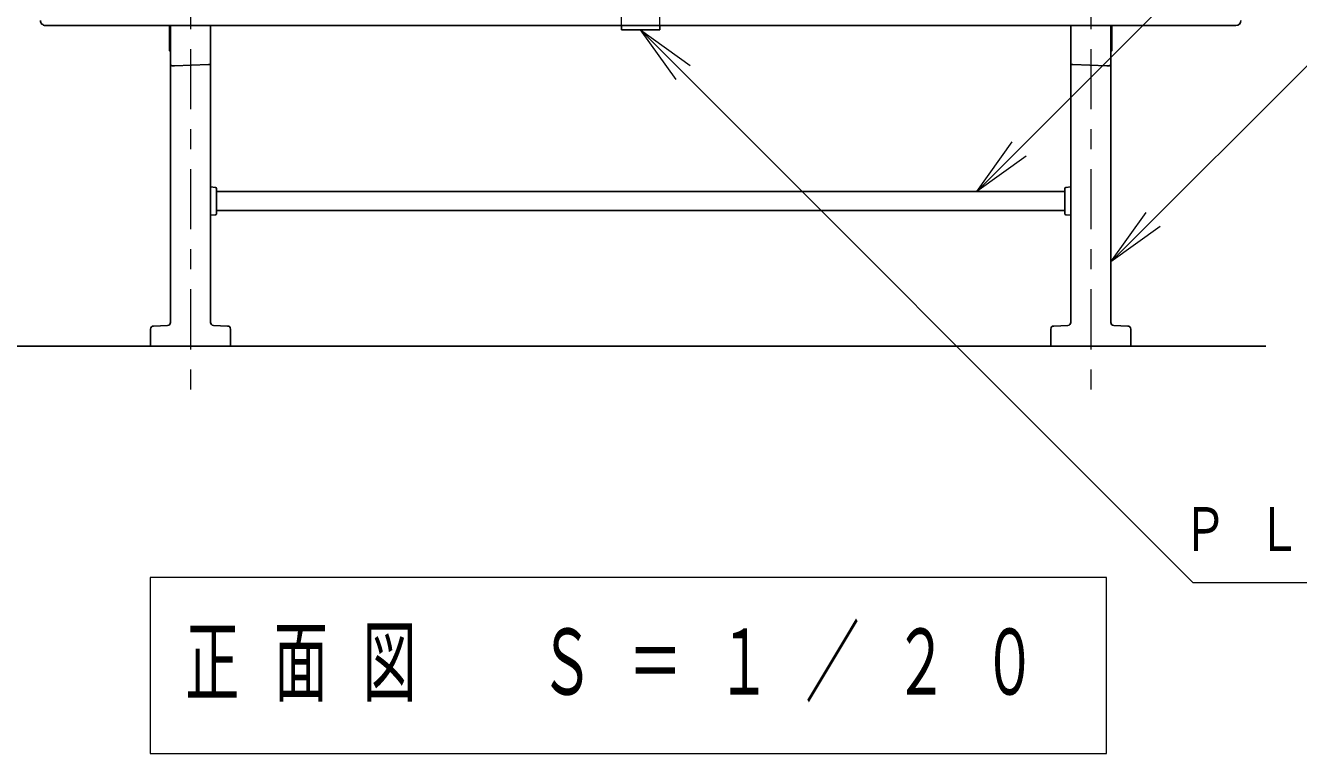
# Model space of a CAD drawing. Units: millimetres on the paper, scale 1:20. Extents: x -365 to 10, y -38 to 257.
# Drawn here: x -284 to -220.3, y 73.8 to 110.2 of the extents above; entities that cross this region are included whole.
import ezdxf

# ---------------------------------------------------------------- set-up
doc = ezdxf.new("R2010")
doc.units = ezdxf.units.MM
doc.linetypes.add('USER1', pattern=[4.5, 2.5, -2])
doc.linetypes.add('USER2', pattern=[6, 3, -1, 1, -1])
doc.layers.add('LY_1', color=4, linetype='Continuous', lineweight=25)
doc.styles.add('ＭＳ ゴシック', font='')
doc.styles.get('ＭＳ ゴシック').set_extended_font_data('MS Gothic')

msp = doc.modelspace()

# ---------------------------------------------------------------- linework, layer by layer
at = {"layer": 'LY_1', "color": 7, "linetype": 'USER2', "lineweight": 13}
for p, q in [((-275.717, 133.015), (-275.717, 91.584)), ((-230.717, 133.015), (-230.717, 91.584))]:
    msp.add_line(p, q, dxfattribs=at)
at = {"layer": 'LY_1', "color": 7, "linetype": 'USER1', "lineweight": 13}
for p, q in [((-254.167, 110.198), (-254.167, 130.394)), ((-252.267, 110.198), (-252.267, 130.394))]:
    msp.add_line(p, q, dxfattribs=at)
at = {"layer": 'LY_1'}
for p, q in [((-282.967, 110.198), (-223.467, 110.198)), ((-276.767, 110.198), (-276.767, 108.923)), ((-276.717, 110.198), (-276.717, 95.357)), ((-274.717, 110.198), (-274.717, 95.357)), ((-231.717, 110.198), (-231.717, 95.357)), ((-229.717, 110.198), (-229.717, 95.357)), ((-229.667, 110.198), (-229.667, 108.923)), ((-276.767, 108.923), (-276.717, 108.921)), ((-229.667, 108.923), (-229.717, 108.921)), ((-276.517, 108.173), (-276.621, 108.178)), ((-276.517, 108.173), (-274.813, 108.242)), ((-229.917, 108.173), (-231.621, 108.242)), ((-229.917, 108.173), (-229.813, 108.178)), ((-274.717, 102.13), (-274.462, 102.103)), ((-274.417, 102.053), (-274.417, 100.793)), ((-274.417, 101.901), (-232.017, 101.901)), ((-232.017, 102.053), (-232.017, 100.793)), ((-231.717, 102.13), (-231.973, 102.103)), ((-274.462, 100.744), (-274.717, 100.717)), ((-274.417, 100.946), (-232.017, 100.946)), ((-231.973, 100.744), (-231.717, 100.717)), ((-277.717, 95.029), (-277.717, 94.173)), ((-277.573, 95.179), (-276.861, 95.208)), ((-273.861, 95.179), (-274.573, 95.208)), ((-273.717, 95.029), (-273.717, 94.173)), ((-232.717, 95.029), (-232.717, 94.173)), ((-232.573, 95.179), (-231.861, 95.208)), ((-228.861, 95.179), (-229.573, 95.208)), ((-228.717, 95.029), (-228.717, 94.173)), ((-286.871, 94.173), (-221.967, 94.173))]:
    msp.add_line(p, q, dxfattribs=at)
at = {"layer": 'LY_1', "color": 7}
for p, q in [((-254.167, 109.973), (-254.167, 110.198)), ((-252.267, 109.973), (-252.267, 110.198)), ((-252.267, 109.973), (-254.167, 109.973))]:
    msp.add_line(p, q, dxfattribs=at)
at = {"layer": 'LY_1', "color": 7, "lineweight": 13}
for p, q in [((-251.45, 107.498), (-253.217, 109.973)), ((-253.217, 109.973), (-250.742, 108.205)), ((-253.217, 109.973), (-251.096, 107.851)), ((-236.419, 101.901), (-234.651, 104.376)), ((-236.419, 101.901), (-234.297, 104.022)), ((-233.944, 103.669), (-236.419, 101.901)), ((-229.717, 98.381), (-227.949, 100.856)), ((-229.717, 98.381), (-227.596, 100.503)), ((-227.242, 100.149), (-229.717, 98.381)), ((-277.736, 82.618), (-277.736, 73.818)), ((-229.936, 82.618), (-277.736, 82.618)), ((-229.936, 73.818), (-229.936, 82.618)), ((-277.736, 73.818), (-229.936, 73.818))]:
    msp.add_line(p, q, dxfattribs=at)
for points in [[(-236.419, 101.901), (-218.09, 120.229), (-185.059, 120.229)], [(-253.217, 109.973), (-225.611, 82.366), (-195.611, 82.366)], [(-229.717, 98.381), (-219.111, 108.988), (-186.062, 108.988)]]:
    msp.add_lwpolyline(points, dxfattribs=at)
at = {"layer": 'LY_1'}
for centre, radius, start, end in [((-282.967, 110.448), 0.25, 179.99998, 270.00002), ((-223.467, 110.448), 0.25, 270.00002, 0), ((-276.617, 108.277), 0.1, 179.99992, 267.70932), ((-274.817, 108.341), 0.1, 272.29054, 359.99996), ((-231.617, 108.341), 0.1, 180, 267.70943), ((-229.817, 108.277), 0.1, 272.29064, 0.00004), ((-274.467, 102.053), 0.05, 0, 83.99099), ((-231.967, 102.053), 0.05, 96.00898, 179.99996), ((-274.467, 100.793), 0.05, 276.009, 0), ((-231.967, 100.793), 0.05, 179.99996, 263.99096), ((-277.567, 95.029), 0.15, 92.29005, 179.99996), ((-276.867, 95.357), 0.15, 272.29, 0), ((-274.567, 95.357), 0.15, 179.99996, 267.70997), ((-273.867, 95.029), 0.15, 0, 87.70991), ((-232.567, 95.029), 0.15, 92.29005, 179.99996), ((-231.867, 95.357), 0.15, 272.28999, 0), ((-229.567, 95.357), 0.15, 179.99996, 267.70997), ((-228.867, 95.029), 0.15, 0, 87.70991)]:
    msp.add_arc(centre, radius, start, end, dxfattribs=at)

# ---------------------------------------------------------------- texts
at = {"layer": 'LY_1', "color": 7, "style": 'ＭＳ ゴシック'}
for s, insert, char_height, attachment_point in [('\\T1.64;\\W0.75;ＰＬ－４．５×３８ｗ', (-226.136, 85.016), 2.199, 4), ('\\T1.64;\\W0.6;正面図\u3000Ｓ＝１／２０', (-253.836, 78.218), 3.299, 5)]:
    msp.add_mtext(s, dxfattribs=dict(at, insert=insert, char_height=char_height, attachment_point=attachment_point))

doc.saveas('drawing.dxf')
